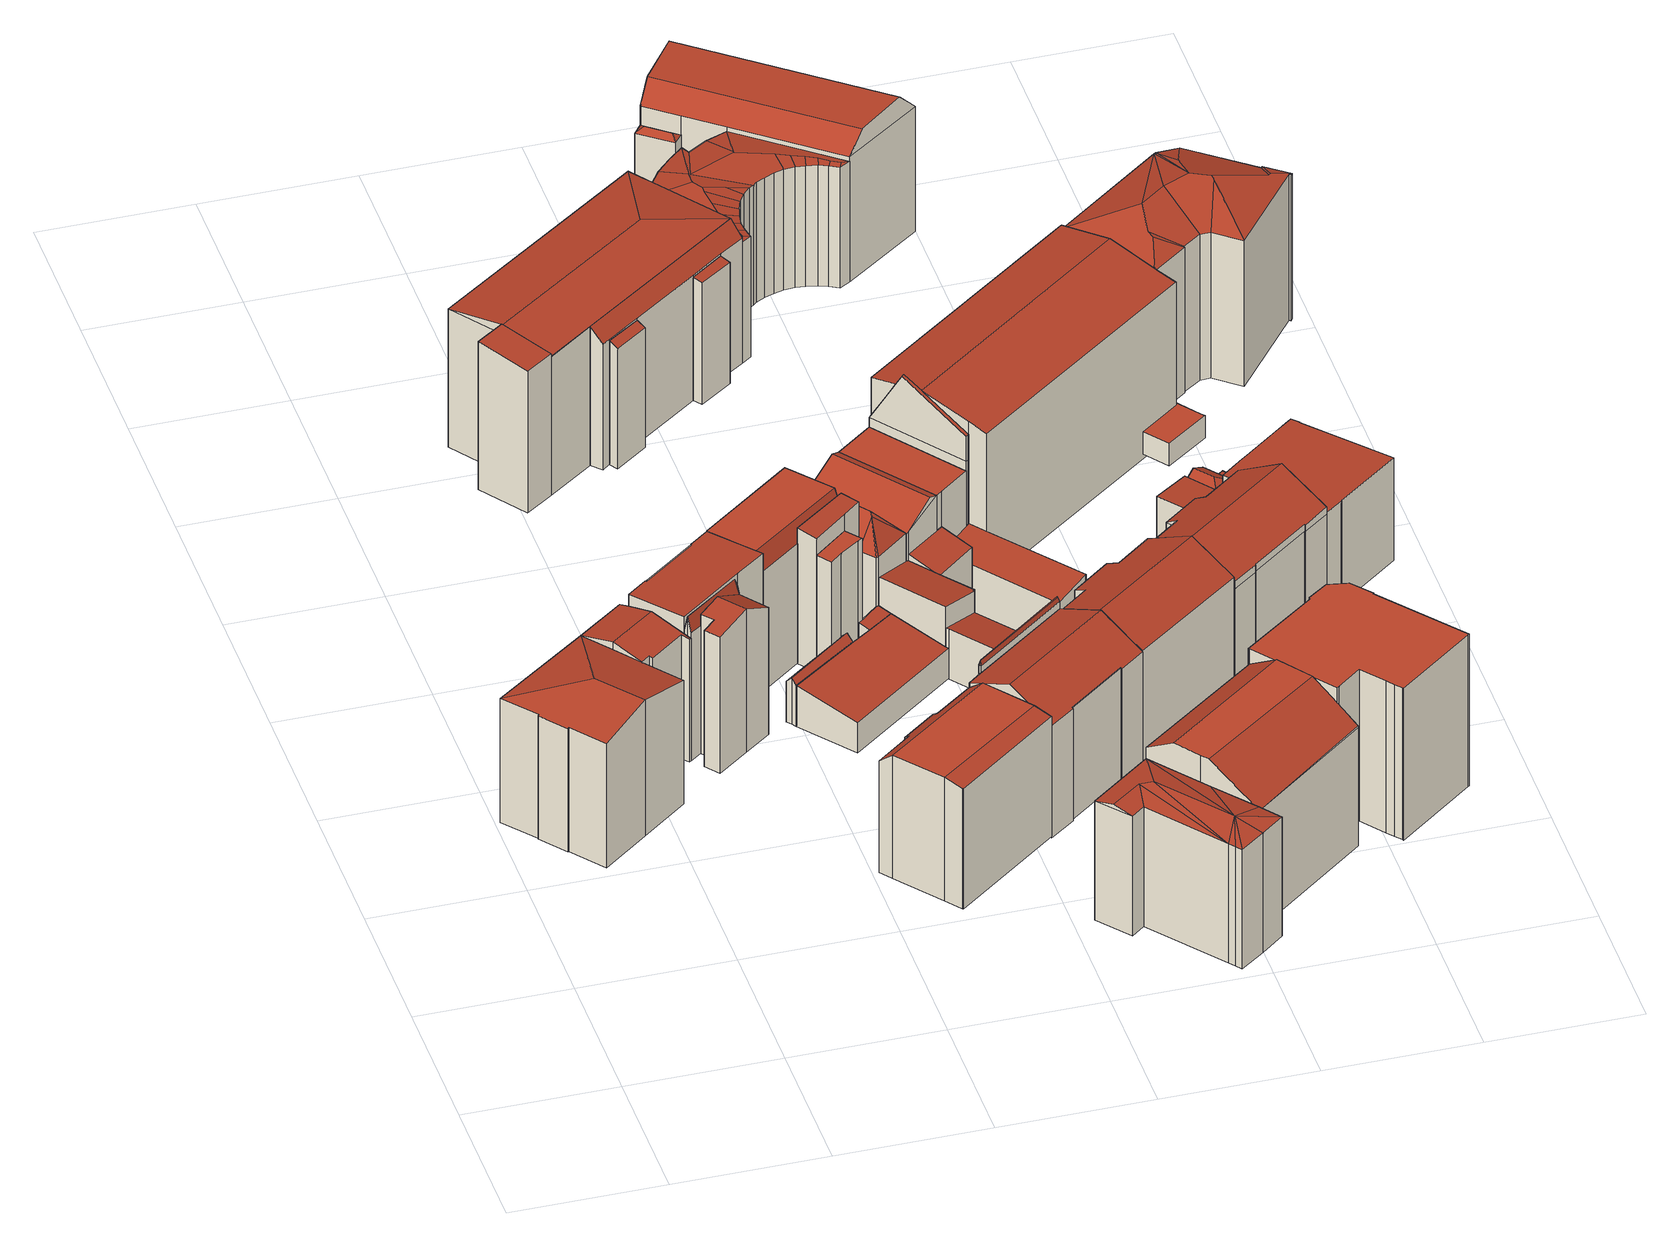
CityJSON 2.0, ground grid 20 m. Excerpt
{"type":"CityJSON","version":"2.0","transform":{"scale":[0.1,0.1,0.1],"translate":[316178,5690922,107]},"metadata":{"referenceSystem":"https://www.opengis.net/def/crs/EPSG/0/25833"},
"CityObjects":{
"building1":{"type":"Building","attributes":{"Gemeindeschluessel":14713000,"Geometrietyp2DReferenz":"3000","function":"31001_9998","roofType":"9999"},"children":["building1-1","building1-2"]},
"building1-1":{"type":"BuildingPart","attributes":{"Dachtyp_tdc":"tdcGableRoof","Dachneigung":13.35,"QualitaetDacherkennung":64,"Geometrietyp2DReferenz":"3000","roofType":"3100","measuredHeight":19.45},"parents":["building1"],"geometry":[{"type":"MultiSurface","lod":"2","boundaries":[[[0,1,2,3]],[[1,4,5,2]],[[4,6,7,8,5]],[[9,10,11,12]],[[9,13,14,10]],[[13,15,16,14]],[[15,17,18,16]],[[17,19,20,18]],[[19,0,3,20]],[[15,13,9,12,21]],[[21,6,4,1,0,19,17,15]],[[3,2,5,8,22,11,10,14,16,18,20]],[[23,7,6,21]],[[22,8,7,23]],[[12,23,21]],[[22,23,12,11]]],"semantics":{"surfaces":[{"type":"WallSurface"},{"type":"RoofSurface"},{"type":"GroundSurface"},{"type":"ClosureSurface"}],"values":[0,0,0,0,0,0,0,0,0,1,1,2,0,3,0,3]}}]},
"building1-2":{"type":"BuildingPart","attributes":{"Dachtyp_tdc":"tdcHipAndGableRoof","Dachneigung":13.53,"QualitaetDacherkennung":68,"Geometrietyp2DReferenz":"3000","roofType":"5000","measuredHeight":20.13},"parents":["building1"],"geometry":[{"type":"MultiSurface","lod":"2","boundaries":[[[24,25,26,27]],[[25,28,29,26]],[[28,30,31,29]],[[30,32,33,31]],[[32,34,35,33]],[[34,36,37,35]],[[36,12,11,37]],[[7,38,39,8]],[[38,24,27,39]],[[12,36,40]],[[36,34,32,30,28,25,24,40]],[[24,38,7,23,12,40]],[[27,26,29,31,33,35,37,11,22,8,39]],[[8,22,23,7]],[[22,11,12,23]]],"semantics":{"surfaces":[{"type":"WallSurface"},{"type":"RoofSurface"},{"type":"GroundSurface"},{"type":"ClosureSurface"}],"values":[0,0,0,0,0,0,0,0,0,1,1,1,2,3,3]}}]},
"building2":{"type":"Building","attributes":{"Gemeindeschluessel":14713000,"Geometrietyp2DReferenz":"3000","function":"31001_9998","roofType":"9999"},"children":["building2-1","building2-2","building2-3"]},
"building2-1":{"type":"BuildingPart","attributes":{"Dachtyp_tdc":"tdcFreeFormRoof","Dachneigung":77.02,"QualitaetDacherkennung":29,"Geometrietyp2DReferenz":"3000","roofType":"5000","measuredHeight":20.83},"parents":["building2"],"geometry":[{"type":"MultiSurface","lod":"2","boundaries":[[[41,42,43]],[[42,44,18,43]],[[44,45,46,18]],[[45,47,48,46]],[[49,50,51,52,53]],[[45,44,42,41,54,55,50,56]],[[50,49,56]],[[49,47,45,56]],[[52,57,43,18,46,48,53]],[[55,51,50]],[[57,52,51,55,54]],[[43,57,54,41]],[[53,48,47,49]]],"semantics":{"surfaces":[{"type":"WallSurface"},{"type":"RoofSurface"},{"type":"GroundSurface"},{"type":"ClosureSurface"}],"values":[0,0,0,0,0,1,1,1,2,0,3,3,3]}}]},
"building2-2":{"type":"BuildingPart","attributes":{"Dachtyp_tdc":"tdcGableRoof","Dachneigung":28.15,"QualitaetDacherkennung":58,"Geometrietyp2DReferenz":"3000","roofType":"3100","measuredHeight":21.04},"parents":["building2"],"geometry":[{"type":"MultiSurface","lod":"2","boundaries":[[[51,58,59,52]],[[58,60,61,59]],[[60,62,63,61]],[[62,64,65,63]],[[64,66,67,65]],[[60,58,51,55,68]],[[68,69,66,64,62,60]],[[67,43,57,52,59,61,63,65]],[[66,69,43,67]],[[69,41,43]],[[55,54,68]],[[51,52,57,54,55]],[[54,41,69,68]],[[43,41,54,57]]],"semantics":{"surfaces":[{"type":"WallSurface"},{"type":"RoofSurface"},{"type":"GroundSurface"},{"type":"ClosureSurface"}],"values":[0,0,0,0,0,1,1,2,0,0,0,3,0,3]}}]},
"building2-3":{"type":"BuildingPart","attributes":{"Dachtyp_tdc":"tdcPolyFlatRoof","Dachneigung":2.99,"QualitaetDacherkennung":47,"Geometrietyp2DReferenz":"3000","roofType":"2100","measuredHeight":20.75},"parents":["building2"],"geometry":[{"type":"MultiSurface","lod":"2","boundaries":[[[70,71,72,14]],[[71,73,74,72]],[[73,75,76,74]],[[75,77,78,76]],[[77,79,80,78]],[[79,81,82,80]],[[81,83,49,53,82]],[[84,70,14,48,47]],[[84,83,81,79,77,75,73,71,70]],[[14,72,74,76,78,80,82,53,48]],[[47,49,83,84]],[[47,48,53,49]]],"semantics":{"surfaces":[{"type":"WallSurface"},{"type":"RoofSurface"},{"type":"GroundSurface"},{"type":"ClosureSurface"}],"values":[0,0,0,0,0,0,0,0,1,2,0,3]}}]},
"building3":{"type":"Building","attributes":{"Dachtyp_tdc":"tdcCutGableRoof","Gemeindeschluessel":14713000,"Dachneigung":0.395,"QualitaetDacherkennung":67,"Geometrietyp2DReferenz":"3000","function":"31001_9998","roofType":"9999","measuredHeight":18.26},"geometry":[{"type":"MultiSurface","lod":"2","boundaries":[[[85,86,87,88]],[[86,89,90,87]],[[89,91,92,90]],[[91,93,94,92]],[[93,95,96,94]],[[95,97,98,96]],[[97,99,100,98]],[[99,101,102,100]],[[101,103,104,102]],[[103,105,106,104]],[[105,107,108,106]],[[107,109,110,108]],[[109,111,112,110]],[[111,85,88,112]],[[93,91,89,86,85,111]],[[109,107,105,103,101,99,97,95]],[[111,109,95,93]],[[88,87,90,92,94,96,98,100,102,104,106,108,110,112]]],"semantics":{"surfaces":[{"type":"WallSurface"},{"type":"RoofSurface"},{"type":"GroundSurface"}],"values":[0,0,0,0,0,0,0,0,0,0,0,0,0,0,1,1,1,2]}}]},
"building4":{"type":"Building","attributes":{"Gemeindeschluessel":14713000,"Geometrietyp2DReferenz":"3000","function":"31001_9998","roofType":"9999"},"children":["building4-1","building4-2","building4-3"]},
"building4-1":{"type":"BuildingPart","attributes":{"Dachtyp_tdc":"tdcCutGableRoof","Dachneigung":2.25,"QualitaetDacherkennung":59,"Geometrietyp2DReferenz":"3000","roofType":"9999","measuredHeight":20.29},"parents":["building4"],"geometry":[{"type":"MultiSurface","lod":"2","boundaries":[[[79,113,114,115]],[[113,116,117,114]],[[116,118,119,117]],[[118,120,121,119]],[[120,122,123,121]],[[122,124,125,123]],[[124,126,127,125]],[[126,128,129,127]],[[128,130,131,129]],[[130,132,133,131]],[[134,135,136,137]],[[135,138,139,136]],[[138,140,115,139]],[[140,79,115]],[[126,124,122,120,118,116,113,79,140]],[[138,135,134,132,130,128]],[[140,138,128,126]],[[114,117,119,121,123,125,127,129,131,133,137,136,139,115]],[[134,137,133,132]]],"semantics":{"surfaces":[{"type":"WallSurface"},{"type":"RoofSurface"},{"type":"GroundSurface"},{"type":"ClosureSurface"}],"values":[0,0,0,0,0,0,0,0,0,0,0,0,0,0,1,1,1,2,3]}}]},
"building4-2":{"type":"BuildingPart","attributes":{"Dachtyp_tdc":"tdcPolyFlatRoof","Dachneigung":0,"QualitaetDacherkennung":28,"Geometrietyp2DReferenz":"3000","roofType":"1000","measuredHeight":17.3},"parents":["building4"],"geometry":[{"type":"MultiSurface","lod":"2","boundaries":[[[141,142,143,144]],[[142,145,146,143]],[[145,147,148,146]],[[147,149,150,148]],[[151,141,144,152]],[[151,149,147,145,142,141]],[[144,143,146,148,150,152]],[[152,150,149,151]]],"semantics":{"surfaces":[{"type":"WallSurface"},{"type":"RoofSurface"},{"type":"GroundSurface"},{"type":"ClosureSurface"}],"values":[0,0,0,0,0,1,2,3]}}]},
"building4-3":{"type":"BuildingPart","attributes":{"Dachtyp_tdc":"tdcPolyFlatRoof","Dachneigung":5.79,"QualitaetDacherkennung":57,"Geometrietyp2DReferenz":"3000","roofType":"2100","measuredHeight":20},"parents":["building4"],"geometry":[{"type":"MultiSurface","lod":"2","boundaries":[[[153,154,134,137,150,149]],[[155,156,157,133,132]],[[156,158,151,152,157]],[[156,155,154,153,158]],[[152,150,137,133,157]],[[153,149,151,158]],[[149,150,152,151]],[[132,134,154,155]],[[132,133,137,134]]],"semantics":{"surfaces":[{"type":"WallSurface"},{"type":"RoofSurface"},{"type":"GroundSurface"},{"type":"ClosureSurface"}],"values":[0,0,0,1,2,0,3,0,3]}}]},
"building5":{"type":"Building","attributes":{"Gemeindeschluessel":14713000,"Geometrietyp2DReferenz":"3000","function":"31001_9998","roofType":"9999"},"children":["building5-1","building5-2","building5-3"]},
"building5-1":{"type":"BuildingPart","attributes":{"Dachtyp_tdc":"tdcFreeFormRoof","Dachneigung":45.18,"QualitaetDacherkennung":12,"Geometrietyp2DReferenz":"3000","roofType":"5000","measuredHeight":6.92},"parents":["building5"],"geometry":[{"type":"MultiSurface","lod":"2","boundaries":[[[159,160,161,162]],[[160,163,164,161]],[[163,165,166,164]],[[165,167,168,166]],[[167,169,170,168]],[[169,171,172,173,170]],[[159,162,174,175]],[[169,167,165,163,160,159]],[[159,175,171,169]],[[162,161,164,166,168,170,173,174]],[[172,171,175]],[[175,174,173,172]]],"semantics":{"surfaces":[{"type":"WallSurface"},{"type":"RoofSurface"},{"type":"GroundSurface"},{"type":"ClosureSurface"}],"values":[0,0,0,0,0,0,0,1,1,2,0,3]}}]},
"building5-2":{"type":"BuildingPart","attributes":{"Dachtyp_tdc":"tdcPolyFlatRoof","Dachneigung":11.01,"QualitaetDacherkennung":32,"Geometrietyp2DReferenz":"3000","roofType":"2100","measuredHeight":6.26},"parents":["building5"],"geometry":[{"type":"MultiSurface","lod":"2","boundaries":[[[176,177,178,179]],[[177,180,181,178]],[[180,182,183,181]],[[182,184,185,183]],[[186,176,179,187]],[[186,184,182,180,177,176]],[[179,178,181,183,185,187]],[[187,185,184,186]]],"semantics":{"surfaces":[{"type":"WallSurface"},{"type":"RoofSurface"},{"type":"GroundSurface"},{"type":"ClosureSurface"}],"values":[0,0,0,0,0,1,2,3]}}]},
"building5-3":{"type":"BuildingPart","attributes":{"Dachtyp_tdc":"tdcPolyFlatRoof","Dachneigung":10.01,"QualitaetDacherkennung":72,"Geometrietyp2DReferenz":"3000","roofType":"2100","measuredHeight":6.01},"parents":["building5"],"geometry":[{"type":"MultiSurface","lod":"2","boundaries":[[[172,186,187,173]],[[188,189,185,184]],[[188,190,191,189]],[[190,192,193,191]],[[192,175,174,193]],[[192,190,188,184,186,172,175]],[[174,173,187,185,189,191,193]],[[172,173,174,175]],[[184,185,187,186]]],"semantics":{"surfaces":[{"type":"WallSurface"},{"type":"RoofSurface"},{"type":"GroundSurface"},{"type":"ClosureSurface"}],"values":[0,0,0,0,0,1,2,3,3]}}]},
"building6":{"type":"Building","attributes":{"Dachtyp_tdc":"tdcFreeFormRoof","Gemeindeschluessel":14713000,"Dachneigung":51.36,"QualitaetDacherkennung":7,"Geometrietyp2DReferenz":"3000","function":"31001_9998","roofType":"5000","measuredHeight":16.77},"geometry":[{"type":"MultiSurface","lod":"2","boundaries":[[[194,195,196,197]],[[195,198,199,196]],[[198,200,201,199]],[[200,202,203,201]],[[202,204,205,203]],[[204,206,207,205]],[[206,194,197,207]],[[208,209,210,204,202]],[[209,208,200,198]],[[211,210,209,198,195]],[[211,195,194]],[[211,204,210]],[[211,206,204]],[[206,211,194]],[[200,208,202]],[[197,196,199,201,203,205,207]]],"semantics":{"surfaces":[{"type":"WallSurface"},{"type":"RoofSurface"},{"type":"GroundSurface"}],"values":[0,0,0,0,0,0,0,1,1,1,1,1,1,1,0,2]}}]},
"building7":{"type":"Building","attributes":{"Dachtyp_tdc":"tdcFreeFormRoof","Gemeindeschluessel":14713000,"Dachneigung":11.21,"QualitaetDacherkennung":34,"Geometrietyp2DReferenz":"3000","function":"31001_9998","roofType":"5000","measuredHeight":18.47},"geometry":[{"type":"MultiSurface","lod":"2","boundaries":[[[212,213,214,215]],[[213,216,217,214]],[[216,218,219,217]],[[218,220,221,219]],[[220,222,223,221]],[[222,224,225,223]],[[224,226,227,225]],[[226,228,229,227]],[[228,230,231,229]],[[230,232,233,231]],[[232,212,215,233]],[[230,228,234,235,236]],[[234,226,224,235]],[[237,220,218]],[[237,222,220]],[[236,222,237]],[[235,222,236]],[[222,235,224]],[[237,216,213]],[[216,237,218]],[[212,237,213]],[[232,237,212]],[[230,237,232]],[[237,230,236]],[[226,234,228]],[[215,214,217,219,221,223,225,227,229,231,233]]],"semantics":{"surfaces":[{"type":"WallSurface"},{"type":"RoofSurface"},{"type":"GroundSurface"}],"values":[0,0,0,0,0,0,0,0,0,0,0,1,1,1,1,1,1,1,1,1,1,1,1,1,0,2]}}]},
"building8":{"type":"Building","attributes":{"Gemeindeschluessel":14713000,"Geometrietyp2DReferenz":"3000","function":"31001_9998","roofType":"9999"},"children":["building8-1","building8-2"]},
"building8-1":{"type":"BuildingPart","attributes":{"Dachtyp_tdc":"tdcFreeFormRoof","Dachneigung":75.81,"QualitaetDacherkennung":6,"Geometrietyp2DReferenz":"3000","roofType":"5000","measuredHeight":19.27},"parents":["building8"],"geometry":[{"type":"MultiSurface","lod":"2","boundaries":[[[238,239,240,241]],[[239,242,243,240]],[[242,244,245,243]],[[244,246,247,245]],[[246,248,249,250,251,247]],[[252,253,254,255,256,257]],[[253,238,241,254]],[[248,246,258]],[[246,244,242,239,238,253,259,258]],[[253,252,259]],[[252,248,258,259]],[[241,240,243,245,247,251,255,254]],[[257,249,248,252]],[[256,250,249,257]],[[255,251,250,256]]],"semantics":{"surfaces":[{"type":"WallSurface"},{"type":"RoofSurface"},{"type":"GroundSurface"},{"type":"ClosureSurface"}],"values":[0,0,0,0,0,0,0,1,1,1,1,2,0,3,3]}}]},
"building8-2":{"type":"BuildingPart","attributes":{"Dachtyp_tdc":"tdcGableRoof","Dachneigung":28.84,"QualitaetDacherkennung":54,"Geometrietyp2DReferenz":"3000","roofType":"3100","measuredHeight":19.89},"parents":["building8"],"geometry":[{"type":"MultiSurface","lod":"2","boundaries":[[[250,249,260,261]],[[262,263,257,256]],[[264,265,263,262]],[[255,251,266,267,268,269,270,271,272]],[[250,261,266,251]],[[261,273,267,266]],[[273,274,268,267]],[[274,275,269,268]],[[275,276,270,269]],[[276,264,271,270]],[[264,262,272,271]],[[262,256,255,272]],[[257,263,265,260,249]],[[265,264,276,277,278,273,261,260]],[[273,278,274]],[[274,278,277,275]],[[275,277,276]],[[256,257,249,250]],[[256,250,251,255]]],"semantics":{"surfaces":[{"type":"WallSurface"},{"type":"GroundSurface"},{"type":"RoofSurface"},{"type":"ClosureSurface"}],"values":[0,0,0,1,0,0,0,0,0,0,0,0,2,2,0,0,0,3,3]}}]},
"building9":{"type":"Building","attributes":{"Dachtyp_tdc":"tdcPolyFlatRoof","Gemeindeschluessel":14713000,"Dachneigung":10.3,"QualitaetDacherkennung":60,"Geometrietyp2DReferenz":"3000","function":"31001_9998","roofType":"2100","measuredHeight":10.43},"geometry":[{"type":"MultiSurface","lod":"2","boundaries":[[[279,280,281,282]],[[280,283,284,281]],[[283,285,286,284]],[[285,287,288,286]],[[287,289,290,288]],[[289,291,292,290]],[[291,293,294,292]],[[293,279,282,294]],[[293,291,289,287,285,283,280,279]],[[282,281,284,286,288,290,292,294]]],"semantics":{"surfaces":[{"type":"WallSurface"},{"type":"RoofSurface"},{"type":"GroundSurface"}],"values":[0,0,0,0,0,0,0,0,1,2]}}]},
"building10":{"type":"Building","attributes":{"Dachtyp_tdc":"tdcFreeFormRoof","Gemeindeschluessel":14713000,"Dachneigung":28.52,"QualitaetDacherkennung":6,"Geometrietyp2DReferenz":"3000","function":"31001_9998","roofType":"5000","measuredHeight":15.59},"geometry":[{"type":"MultiSurface","lod":"2","boundaries":[[[295,296,297,298]],[[296,299,300,297]],[[299,301,302,300]],[[301,303,304,302]],[[303,295,298,304]],[[295,305,306,299,296]],[[305,303,301,306]],[[295,303,305]],[[301,299,306]],[[298,297,300,302,304]]],"semantics":{"surfaces":[{"type":"WallSurface"},{"type":"RoofSurface"},{"type":"GroundSurface"}],"values":[0,0,0,0,0,1,1,0,0,2]}}]},
"building11":{"type":"Building","attributes":{"Dachtyp_tdc":"tdcPolyFlatRoof","Gemeindeschluessel":14713000,"Dachneigung":11.17,"QualitaetDacherkennung":58,"Geometrietyp2DReferenz":"3000","function":"31001_9998","roofType":"2100","measuredHeight":7.37},"geometry":[{"type":"MultiSurface","lod":"2","boundaries":[[[307,308,294,309]],[[308,310,292,294]],[[310,311,312,292]],[[311,313,314,312]],[[313,307,309,314]],[[313,311,310,308,307]],[[309,294,292,312,314]]],"semantics":{"surfaces":[{"type":"WallSurface"},{"type":"RoofSurface"},{"type":"GroundSurface"}],"values":[0,0,0,0,0,1,2]}}]},
"building12":{"type":"Building","attributes":{"Dachtyp_tdc":"tdcPolyFlatRoof","Gemeindeschluessel":14713000,"Dachneigung":14.2,"QualitaetDacherkennung":61,"Geometrietyp2DReferenz":"3000","function":"31001_9998","roofType":"2100","measuredHeight":10.29},"geometry":[{"type":"MultiSurface","lod":"2","boundaries":[[[315,316,317,318]],[[316,319,320,317]],[[319,321,322,320]],[[321,323,324,322]],[[323,315,318,324]],[[323,321,319,316,315]],[[318,317,320,322,324]]],"semantics":{"surfaces":[{"type":"WallSurface"},{"type":"RoofSurface"},{"type":"GroundSurface"}],"values":[0,0,0,0,0,1,2]}}]},
"building13":{"type":"Building","attributes":{"Dachtyp_tdc":"tdcPolyFlatRoof","Gemeindeschluessel":14713000,"Dachneigung":0,"QualitaetDacherkennung":17,"Geometrietyp2DReferenz":"3000","function":"31001_9998","roofType":"1000","measuredHeight":15.6},"geometry":[{"type":"MultiSurface","lod":"2","boundaries":[[[303,301,325,326]],[[301,327,328,325]],[[327,329,330,328]],[[329,331,332,330]],[[331,303,326,332]],[[331,329,327,301,303]],[[326,325,328,330,332]]],"semantics":{"surfaces":[{"type":"WallSurface"},{"type":"RoofSurface"},{"type":"GroundSurface"}],"values":[0,0,0,0,0,1,2]}}]},
"building14":{"type":"Building","attributes":{"Gemeindeschluessel":14713000,"Geometrietyp2DReferenz":"3000","function":"31001_9998","roofType":"9999"},"children":["building14-1","building14-2","building14-3","building14-4","building14-5","building14-6","building14-7","building14-8"]},
"building14-1":{"type":"BuildingPart","attributes":{"Dachtyp_tdc":"tdcPolyFlatRoof","Dachneigung":7.59,"QualitaetDacherkennung":42,"Geometrietyp2DReferenz":"3000","roofType":"2100","measuredHeight":21.86},"parents":["building14"],"geometry":[{"type":"MultiSurface","lod":"2","boundaries":[[[333,334,335,336]],[[334,337,338,339,340,335]],[[341,333,336,342,343,344]],[[341,337,334,333]],[[336,335,340,342]],[[341,344,345,338,337]],[[343,342,340,339]],[[343,339,338,345,344]]],"semantics":{"surfaces":[{"type":"WallSurface"},{"type":"RoofSurface"},{"type":"GroundSurface"},{"type":"ClosureSurface"}],"values":[0,0,0,1,2,0,3,3]}}]},
"building14-2":{"type":"BuildingPart","attributes":{"Dachtyp_tdc":"tdcPolyFlatRoof","Dachneigung":12.1,"QualitaetDacherkennung":35,"Geometrietyp2DReferenz":"3000","roofType":"2100","measuredHeight":18.12},"parents":["building14"],"geometry":[{"type":"MultiSurface","lod":"2","boundaries":[[[346,347,348,349]],[[347,350,351,348]],[[350,352,353,351]],[[352,350,347,346]],[[349,348,351,353]],[[349,353,352,346]]],"semantics":{"surfaces":[{"type":"WallSurface"},{"type":"RoofSurface"},{"type":"GroundSurface"},{"type":"ClosureSurface"}],"values":[0,0,0,1,2,3]}}]},
"building14-3":{"type":"BuildingPart","attributes":{"Dachtyp_tdc":"tdcPolyFlatRoof","Dachneigung":49.03,"QualitaetDacherkennung":36,"Geometrietyp2DReferenz":"3000","roofType":"2100","measuredHeight":20.48},"parents":["building14"],"geometry":[{"type":"MultiSurface","lod":"2","boundaries":[[[354,355,356,357,358,359,360,361]],[[362,363,349,353,364,365,366,367]],[[360,359,346,349,363,368]],[[358,357,369,364,353,352]],[[356,355,366,365,370]],[[355,354,371,367,366]],[[360,368,372,373,361]],[[368,363,362,372]],[[352,346,359,358]],[[352,353,349,346]],[[370,369,357,356]],[[370,365,364,369]],[[373,372,362,367,371]],[[373,371,354,361]]],"semantics":{"surfaces":[{"type":"RoofSurface"},{"type":"GroundSurface"},{"type":"WallSurface"},{"type":"ClosureSurface"}],"values":[0,1,2,2,2,2,2,3,2,3,2,3,3,3]}}]},
"building14-4":{"type":"BuildingPart","attributes":{"Dachtyp_tdc":"tdcPolyFlatRoof","Dachneigung":23.77,"QualitaetDacherkennung":35,"Geometrietyp2DReferenz":"3000","roofType":"2100","measuredHeight":18.25},"parents":["building14"],"geometry":[{"type":"MultiSurface","lod":"2","boundaries":[[[374,370,365,375]],[[369,376,377,364]],[[376,374,375,377]],[[376,369,370,374]],[[375,365,364,377]],[[364,365,370,369]]],"semantics":{"surfaces":[{"type":"WallSurface"},{"type":"RoofSurface"},{"type":"GroundSurface"},{"type":"ClosureSurface"}],"values":[0,0,0,1,2,3]}}]},
"building14-5":{"type":"BuildingPart","attributes":{"Dachtyp_tdc":"tdcFreeFormRoof","Dachneigung":10.94,"QualitaetDacherkennung":29,"Geometrietyp2DReferenz":"3000","roofType":"5000","measuredHeight":18.66},"parents":["building14"],"geometry":[{"type":"MultiSurface","lod":"2","boundaries":[[[378,379,380,381]],[[379,382,383,380]],[[382,384,385,383]],[[384,386,387,385]],[[386,388,389,387]],[[388,390,391,389]],[[390,392,393,391]],[[394,395,396,397]],[[395,398,399,396]],[[398,400,401,399]],[[400,402,403,401]],[[402,404,405,403]],[[404,406,407,405]],[[406,408,409,407]],[[408,410,411,409]],[[410,412,413,411]],[[412,414,415,413]],[[414,416,417,415]],[[416,418,419,417]],[[418,420,421,419]],[[420,422,423,421]],[[422,424,425,423]],[[424,426,427,425]],[[426,428,429,427]],[[428,430,431,429]],[[430,368,363,431]],[[426,424,432,433]],[[424,422,434,432]],[[422,420,435,434]],[[420,418,436,437,435]],[[418,416,436]],[[388,386,438,439,437,436,416,414,440]],[[414,412,410,408,406,441,442,440]],[[406,404,443,441]],[[404,402,444,443]],[[402,400,445,444]],[[400,398,446,445]],[[398,395,447,446]],[[395,394,447]],[[394,392,448,442,441,443,444,445,446,447]],[[392,390,448]],[[390,388,440,442,448]],[[386,384,382,438]],[[382,379,378,439,438]],[[378,372,368,449,450,433,432,434,435,437,439]],[[368,430,449]],[[430,428,450,449]],[[428,426,433,450]],[[363,362,381,380,383,385,387,389,391,393,397,396,399,401,403,405,407,409,411,413,415,417,419,421,423,425,427,429,431]],[[362,363,368,372]],[[381,362,372,378]],[[397,393,392,394]]],"semantics":{"surfaces":[{"type":"WallSurface"},{"type":"RoofSurface"},{"type":"GroundSurface"},{"type":"ClosureSurface"}],"values":[0,0,0,0,0,0,0,0,0,0,0,0,0,0,0,0,0,0,0,0,0,0,0,0,0,0,1,1,1,1,1,1,1,1,1,1,1,1,1,1,1,1,1,1,1,1,1,1,2,3,3,3]}}]},
"building14-6":{"type":"BuildingPart","attributes":{"Dachtyp_tdc":"tdcHipAndGableRoof","Dachneigung":10,"QualitaetDacherkennung":55,"Geometrietyp2DReferenz":"3000","roofType":"5000","measuredHeight":21.77},"parents":["building14"],"geometry":[{"type":"MultiSurface","lod":"2","boundaries":[[[451,452,378,381,453]],[[371,343,342,367]],[[339,454,455,340]],[[454,451,453,455]],[[361,452,451,456]],[[451,454,338,345,456]],[[344,354,361,456,345]],[[371,354,344,343]],[[339,338,454]],[[452,361,373]],[[453,381,362,367,342,340,455]],[[372,378,452,373]],[[381,378,372,362]],[[367,362,372,373,371]],[[340,342,343,339]],[[343,344,345,338,339]],[[373,361,354,371]]],"semantics":{"surfaces":[{"type":"WallSurface"},{"type":"RoofSurface"},{"type":"GroundSurface"},{"type":"ClosureSurface"}],"values":[0,0,0,0,1,1,1,0,0,0,2,0,3,3,3,3,3]}}]},
"building14-7":{"type":"BuildingPart","attributes":{"Dachtyp_tdc":"tdcCutGableRoof","Dachneigung":4.28,"QualitaetDacherkennung":52,"Geometrietyp2DReferenz":"3000","roofType":"9999","measuredHeight":21.57},"parents":["building14"],"geometry":[{"type":"MultiSurface","lod":"2","boundaries":[[[457,458,394,397,459]],[[460,461,462,463,393,392]],[[464,465,466,467,468]],[[465,457,459,466]],[[469,470,471,472]],[[461,460,458,473,474,464]],[[470,474,473,471]],[[464,474,470,469,465]],[[457,472,471,473,458]],[[465,469,472,457]],[[459,397,393,463,467,466]],[[392,394,458,460]],[[392,393,397,394]],[[468,462,461,464]],[[468,467,463,462]]],"semantics":{"surfaces":[{"type":"WallSurface"},{"type":"RoofSurface"},{"type":"GroundSurface"},{"type":"ClosureSurface"}],"values":[0,0,0,0,1,1,1,0,0,0,2,0,3,0,3]}}]},
"building14-8":{"type":"BuildingPart","attributes":{"Dachtyp_tdc":"tdcFreeFormRoof","Dachneigung":37.15,"QualitaetDacherkennung":8,"Geometrietyp2DReferenz":"3000","roofType":"5000","measuredHeight":16.2},"parents":["building14"],"geometry":[{"type":"MultiSurface","lod":"2","boundaries":[[[462,475,476,463]],[[475,477,478,476]],[[477,468,467,478]],[[479,468,477]],[[480,479,477,475]],[[480,475,462]],[[479,480,462,468]],[[463,476,478,467]],[[463,467,468,462]]],"semantics":{"surfaces":[{"type":"WallSurface"},{"type":"RoofSurface"},{"type":"GroundSurface"},{"type":"ClosureSurface"}],"values":[0,0,0,1,1,1,1,2,3]}}]},
"building15":{"type":"Building","attributes":{"Dachtyp_tdc":"tdcFreeFormRoof","Gemeindeschluessel":14713000,"Dachneigung":31.7,"QualitaetDacherkennung":65,"Geometrietyp2DReferenz":"3000","function":"31001_9998","roofType":"5000","measuredHeight":21.99},"geometry":[{"type":"MultiSurface","lod":"2","boundaries":[[[481,482,483,484]],[[482,485,486,483]],[[487,488,489,490]],[[491,492,493,485,494]],[[492,487,490,495,493]],[[485,493,495,496]],[[496,495,490,489,497]],[[481,491,494,482]],[[482,494,485]],[[498,488,487,492,491,481]],[[497,489,488,498]],[[486,499,500,501,484,483]],[[485,496,499,486]],[[496,497,500,499]],[[497,498,501,500]],[[498,481,484,501]]],"semantics":{"surfaces":[{"type":"WallSurface"},{"type":"RoofSurface"},{"type":"GroundSurface"}],"values":[0,0,1,1,1,0,0,0,0,0,0,2,0,0,0,0]}}]},
"building16":{"type":"Building","attributes":{"Dachtyp_tdc":"tdcPolyFlatRoof","Gemeindeschluessel":14713000,"Dachneigung":9.27,"QualitaetDacherkennung":57,"Geometrietyp2DReferenz":"3000","function":"31001_9998","roofType":"2100","measuredHeight":7.83},"geometry":[{"type":"MultiSurface","lod":"2","boundaries":[[[502,503,504,505]],[[503,506,507,504]],[[506,508,509,507]],[[508,510,511,509]],[[510,512,513,511]],[[512,514,515,513]],[[514,516,517,515]],[[516,518,519,517]],[[518,502,505,519]],[[518,516,514,512,510,508,506,503,502]],[[505,504,507,509,511,513,515,517,519]]],"semantics":{"surfaces":[{"type":"WallSurface"},{"type":"RoofSurface"},{"type":"GroundSurface"}],"values":[0,0,0,0,0,0,0,0,0,1,2]}}]},
"building17":{"type":"Building","attributes":{"Dachtyp_tdc":"tdcFreeFormRoof","Gemeindeschluessel":14713000,"Dachneigung":27.25,"QualitaetDacherkennung":53,"Geometrietyp2DReferenz":"3000","function":"31001_9998","roofType":"5000","measuredHeight":20.07},"geometry":[{"type":"MultiSurface","lod":"2","boundaries":[[[520,521,522,523]],[[521,524,525,522]],[[524,526,527,525]],[[526,528,529,527]],[[528,530,531,529]],[[530,532,533,531]],[[532,534,535,533]],[[534,520,523,535]],[[536,530,528,526,524,521,520,537]],[[534,532,536,537]],[[532,530,536]],[[520,534,537]],[[523,522,525,527,529,531,533,535]]],"semantics":{"surfaces":[{"type":"WallSurface"},{"type":"RoofSurface"},{"type":"GroundSurface"}],"values":[0,0,0,0,0,0,0,0,1,1,0,0,2]}}]},
"building18":{"type":"Building","attributes":{"Gemeindeschluessel":14713000,"Geometrietyp2DReferenz":"3000","function":"31001_9998","roofType":"9999"},"children":["building18-1","building18-2"]},
"building18-1":{"type":"BuildingPart","attributes":{"Dachtyp_tdc":"tdcGableRoof","Dachneigung":11.88,"QualitaetDacherkennung":27,"Geometrietyp2DReferenz":"3000","roofType":"3100","measuredHeight":24.22},"parents":["building18"],"geometry":[{"type":"MultiSurface","lod":"2","boundaries":[[[538,539,540,541]],[[539,542,511,540]],[[542,543,544,545,509,511]],[[546,547,548,549,550]],[[547,551,552,548]],[[551,553,554,552]],[[553,555,556,554]],[[555,557,558,556]],[[557,538,541,558]],[[553,551,547,546,559,560]],[[560,561,543,542,539,538,557,555,553]],[[541,540,511,509,562,549,548,552,554,556,558]],[[561,544,543]],[[562,509,545,563]],[[563,545,544,561,560]],[[546,550,559]],[[550,549,562,563]],[[550,563,560,559]]],"semantics":{"surfaces":[{"type":"WallSurface"},{"type":"RoofSurface"},{"type":"GroundSurface"},{"type":"ClosureSurface"}],"values":[0,0,0,0,0,0,0,0,0,1,1,2,0,3,3,0,3,3]}}]},
"building18-2":{"type":"BuildingPart","attributes":{"Dachtyp_tdc":"tdcGableRoof","Dachneigung":26,"QualitaetDacherkennung":6,"Geometrietyp2DReferenz":"3000","roofType":"3100","measuredHeight":25.52},"parents":["building18"],"geometry":[{"type":"MultiSurface","lod":"2","boundaries":[[[564,550,549,565]],[[545,566,507,509]],[[566,567,504,507]],[[567,564,565,504]],[[568,569,570,571,544,561]],[[564,569,568,559,550]],[[545,544,571,566]],[[566,571,570,567]],[[567,570,569,564]],[[565,549,562,509,507,504]],[[545,509,562,563]],[[563,562,549,550]],[[568,561,560,559]],[[560,561,544,545,563]],[[559,560,563,550]]],"semantics":{"surfaces":[{"type":"WallSurface"},{"type":"RoofSurface"},{"type":"GroundSurface"},{"type":"ClosureSurface"}],"values":[0,0,0,0,1,1,0,0,0,2,3,3,0,3,3]}}]},
"building19":{"type":"Building","attributes":{"Dachtyp_tdc":"tdcPolyFlatRoof","Gemeindeschluessel":14713000,"Dachneigung":0,"QualitaetDacherkennung":33,"Geometrietyp2DReferenz":"3000","function":"31001_9998","roofType":"1000","measuredHeight":22.4},"geometry":[{"type":"MultiSurface","lod":"2","boundaries":[[[572,573,574,575]],[[573,576,577,574]],[[576,578,579,577]],[[578,580,581,579]],[[580,582,583,581]],[[582,584,585,583]],[[584,586,587,585]],[[586,588,589,587]],[[588,590,591,589]],[[590,592,593,591]],[[592,594,595,593]],[[594,596,597,595]],[[596,598,599,597]],[[598,600,601,599]],[[600,602,603,601]],[[602,604,605,603]],[[604,572,575,605]],[[604,602,600,598,596,594,592,590,588,586,584,582,580,578,576,573,572]],[[575,574,577,579,581,583,585,587,589,591,593,595,597,599,601,603,605]]],"semantics":{"surfaces":[{"type":"WallSurface"},{"type":"RoofSurface"},{"type":"GroundSurface"}],"values":[0,0,0,0,0,0,0,0,0,0,0,0,0,0,0,0,0,1,2]}}]},
"building20":{"type":"Building","attributes":{"Dachtyp_tdc":"tdcFreeFormRoof","Gemeindeschluessel":14713000,"Dachneigung":29.87,"QualitaetDacherkennung":53,"Geometrietyp2DReferenz":"3000","function":"31001_9998","roofType":"5000","measuredHeight":19.62},"geometry":[{"type":"MultiSurface","lod":"2","boundaries":[[[606,607,608]],[[609,610,611,612]],[[612,611,613]],[[614,615,616,617,618,619,620,533,621,622,623,624,625,626]],[[627,628,615,614]],[[628,629,616,615]],[[629,630,617,616]],[[630,631,618,617]],[[631,632,619,618]],[[632,633,620,619]],[[633,634,533,620]],[[634,609,621,533]],[[609,612,622,621]],[[612,613,623,622]],[[613,606,624,623]],[[606,608,625,624]],[[608,635,626,625]],[[635,627,614,626]],[[613,611,610,636,637,638,607,606]],[[639,640,641,642,637,636,643,644,645,646]],[[630,639,646,631]],[[631,646,645,632]],[[632,645,644,633]],[[633,644,643,634]],[[634,643,636,610,609]],[[635,638,637,642,627]],[[627,642,641,628]],[[628,641,640,629]],[[629,640,639,630]],[[608,607,638,635]]],"semantics":{"surfaces":[{"type":"WallSurface"},{"type":"GroundSurface"},{"type":"RoofSurface"}],"values":[0,0,0,1,0,0,0,0,0,0,0,0,0,0,0,0,0,0,2,2,0,0,0,0,0,0,0,0,0,0]}}]},
"building21":{"type":"Building","attributes":{"Dachtyp_tdc":"tdcPolyFlatRoof","Gemeindeschluessel":14713000,"Dachneigung":3.56,"QualitaetDacherkennung":71,"Geometrietyp2DReferenz":"3000","function":"31001_9998","roofType":"2100","measuredHeight":7.05},"geometry":[{"type":"MultiSurface","lod":"2","boundaries":[[[647,648,649,650]],[[648,651,652,649]],[[651,653,654,652]],[[653,655,656,654]],[[655,657,658,656]],[[657,647,650,658]],[[657,655,653,651,648,647]],[[650,649,652,654,656,658]]],"semantics":{"surfaces":[{"type":"WallSurface"},{"type":"RoofSurface"},{"type":"GroundSurface"}],"values":[0,0,0,0,0,0,1,2]}}]},
"building22":{"type":"Building","attributes":{"Dachtyp_tdc":"tdcGableRoof","Gemeindeschluessel":14713000,"Dachneigung":31.91,"QualitaetDacherkennung":13,"Geometrietyp2DReferenz":"3000","function":"31001_9998","roofType":"3100","measuredHeight":4.95},"geometry":[{"type":"MultiSurface","lod":"2","boundaries":[[[659,660,661,662]],[[660,663,664,661]],[[663,665,666,664]],[[665,659,662,666]],[[663,660,667]],[[659,665,668]],[[660,659,668,667]],[[665,663,667,668]],[[662,661,664,666]]],"semantics":{"surfaces":[{"type":"WallSurface"},{"type":"RoofSurface"},{"type":"GroundSurface"}],"values":[0,0,0,0,0,0,1,1,2]}}]},
"building23":{"type":"Building","attributes":{"Dachtyp_tdc":"tdcFreeFormRoof","Gemeindeschluessel":14713000,"Dachneigung":29.36,"QualitaetDacherkennung":8,"Geometrietyp2DReferenz":"3000","function":"31001_9998","roofType":"5000","measuredHeight":6.81},"geometry":[{"type":"MultiSurface","lod":"2","boundaries":[[[669,670,671,672]],[[670,673,674,671]],[[673,675,676,674]],[[675,677,678,676]],[[677,669,672,678]],[[679,680,677,675]],[[679,675,673]],[[681,680,679,673,670]],[[681,670,669]],[[680,681,669,677]],[[672,671,674,676,678]]],"semantics":{"surfaces":[{"type":"WallSurface"},{"type":"RoofSurface"},{"type":"GroundSurface"}],"values":[0,0,0,0,0,1,1,1,0,1,2]}}]},
"building24":{"type":"Building","attributes":{"Dachtyp_tdc":"tdcGableRoof","Gemeindeschluessel":14713000,"Dachneigung":11.37,"QualitaetDacherkennung":40,"Geometrietyp2DReferenz":"3000","function":"31001_9998","roofType":"3100","measuredHeight":3.09},"geometry":[{"type":"MultiSurface","lod":"2","boundaries":[[[682,683,674,684]],[[683,685,671,674]],[[685,686,687,671]],[[686,682,684,687]],[[685,683,688]],[[682,686,689]],[[683,682,689,688]],[[686,685,688,689]],[[684,674,671,687]]],"semantics":{"surfaces":[{"type":"WallSurface"},{"type":"RoofSurface"},{"type":"GroundSurface"}],"values":[0,0,0,0,0,0,1,1,2]}}]},
"building25":{"type":"Building","attributes":{"Gemeindeschluessel":14713000,"Dachneigung":90,"Dachorientierung":0,"MittlereTraufHoehe":111.92,"QualitaetDacherkennung":53,"ObjektHoehe":3.3,"BodenHoehe":108.62,"Geometrietyp2DReferenz":"3000","AbsoluteHoehe":111.92,"Dachflaeche":49.43,"function":"31001_9998","roofType":"1000","measuredHeight":3.3,"storeysAboveGround":1},"geometry":[{"type":"MultiSurface","lod":"2","boundaries":[[[690,691,692,693]],[[691,694,695,692]],[[694,696,697,695]],[[696,698,699,697]],[[698,700,701,699]],[[700,690,693,701]],[[700,698,696,694,691,690]],[[693,692,695,697,699,701]]],"semantics":{"surfaces":[{"type":"WallSurface"},{"type":"RoofSurface"},{"type":"GroundSurface"}],"values":[0,0,0,0,0,0,1,2]}}]},
"building26":{"type":"Building","attributes":{"Dachtyp_tdc":"tdcPolyFlatRoof","Gemeindeschluessel":14713000,"Dachneigung":6.81,"QualitaetDacherkennung":61,"Geometrietyp2DReferenz":"3000","function":"31001_9998","roofType":"2100","measuredHeight":2.96},"geometry":[{"type":"MultiSurface","lod":"2","boundaries":[[[702,703,704,687]],[[703,705,706,704]],[[705,707,708,706]],[[707,682,684,708]],[[682,702,687,684]],[[682,707,705,703,702]],[[687,704,706,708,684]]],"semantics":{"surfaces":[{"type":"WallSurface"},{"type":"RoofSurface"},{"type":"GroundSurface"}],"values":[0,0,0,0,0,1,2]}}]},
"building27":{"type":"Building","attributes":{"Dachtyp_tdc":"tdcPolyFlatRoof","Gemeindeschluessel":14713000,"Dachneigung":3.38,"QualitaetDacherkennung":72,"Geometrietyp2DReferenz":"3000","function":"31001_9998","roofType":"2100","measuredHeight":15.17},"geometry":[{"type":"MultiSurface","lod":"2","boundaries":[[[709,710,711,712,713,714,715,716,717,718,719,720,627,721]],[[722,723,724,725,726,727,728,729,730,731,732,733,734,735]],[[721,627,723,722]],[[627,720,724,723]],[[720,719,725,724]],[[719,718,726,725]],[[718,717,727,726]],[[717,716,728,727]],[[716,715,729,728]],[[715,714,730,729]],[[714,713,731,730]],[[713,712,732,731]],[[712,711,733,732]],[[711,710,734,733]],[[710,709,735,734]],[[709,721,722,735]]],"semantics":{"surfaces":[{"type":"RoofSurface"},{"type":"GroundSurface"},{"type":"WallSurface"}],"values":[0,1,2,2,2,2,2,2,2,2,2,2,2,2,2,2]}}]},
"building28":{"type":"Building","attributes":{"Dachtyp_tdc":"tdcFreeFormRoof","Gemeindeschluessel":14713000,"Dachneigung":21.33,"QualitaetDacherkennung":10,"Geometrietyp2DReferenz":"3000","function":"31001_9998","roofType":"5000","measuredHeight":24.63},"geometry":[{"type":"MultiSurface","lod":"2","boundaries":[[[736,737,738,739]],[[737,740,741,738]],[[740,742,743,741]],[[742,744,745,743]],[[744,746,747,745]],[[746,748,749,747]],[[748,750,751,749]],[[750,752,753,751]],[[752,754,755,753]],[[754,756,757,755]],[[756,758,759,757]],[[758,760,761,759]],[[760,762,763,761]],[[762,764,765,763]],[[764,766,767,765]],[[766,736,739,767]],[[768,769,770,766,764]],[[771,768,764,762]],[[772,773,774,771,762,760]],[[775,772,760,758]],[[775,758,756]],[[775,773,772]],[[756,773,775]],[[756,776,773]],[[756,777,776]],[[754,777,756]],[[777,754,752]],[[778,779,777,752,750]],[[778,750,748]],[[779,778,748,746]],[[776,777,779,746,744]],[[780,774,773,776,744,742]],[[780,742,740]],[[769,768,771,774,780,740,737]],[[770,769,737,736]],[[770,736,766]],[[739,738,741,743,745,747,749,751,753,755,757,759,761,763,765,767]]],"semantics":{"surfaces":[{"type":"WallSurface"},{"type":"RoofSurface"},{"type":"GroundSurface"}],"values":[0,0,0,0,0,0,0,0,0,0,0,0,0,0,0,0,1,1,1,1,1,1,1,1,1,1,1,1,1,1,1,1,1,1,1,1,2]}}]}
},
"vertices":[
[241,579,200],[196,544,200],[196,544,17],[241,579,17],[193,549,201],[193,549,17],[182,540,201],[182,540,200],[182,540,17],[188,657,200],[188,657,17],[127,611,17],[127,611,200],[196,647,203],[196,647,17],[216,619,211],[216,619,17],[251,572,198],[251,572,17],[249,570,198],[249,570,17],[156,574,211],[156,574,17],[156,574,200],
[158,446,218],[97,398,200],[97,398,17],[158,446,17],[63,442,200],[63,442,17],[62,441,199],[62,441,17],[35,475,199],[35,475,17],[36,476,200],[36,476,17],[1,519,200],[1,519,17],[219,493,200],[219,493,17],[112,503,218],
[266,583,206],[266,583,205],[266,583,17],[251,572,206],[248,576,228],[248,576,17],[245,580,206],[245,580,17],[329,644,206],[327,630,206],[327,630,205],[327,630,17],[329,644,17],[293,604,206],[326,629,206],[322,633,226],[293,604,17],
[353,596,205],[353,596,17],[319,571,228],[319,571,17],[277,539,218],[277,539,17],[263,557,218],[263,557,17],[278,568,222],[278,568,17],[293,604,228],[266,583,222],
[196,647,220],[222,667,220],[222,667,17],[224,666,221],[224,666,17],[294,719,221],[294,719,17],[294,721,220],[294,721,17],[319,740,220],[319,740,17],[369,674,225],[369,674,17],[329,644,225],[245,580,225],
[619,315,191],[480,208,191],[480,208,14],[619,315,14],[480,209,191],[480,209,14],[479,208,191],[479,208,14],[463,229,196],[463,229,14],[416,288,196],[416,288,14],[404,304,179],[404,304,14],[452,341,179],[452,341,14],[448,346,174],[448,346,14],[492,380,174],[492,380,14],[496,373,180],[496,373,14],[546,411,180],[546,411,14],[558,395,196],[558,395,14],[604,335,196],[604,335,14],
[310,752,192],[310,752,21],[319,740,21],[333,769,192],[333,769,21],[335,767,197],[335,767,21],[408,822,198],[408,822,21],[407,822,197],[407,822,21],[435,843,197],[435,843,21],[442,833,221],[442,833,21],[486,775,224],[486,775,21],[490,770,207],[490,770,21],[492,767,198],[492,767,21],[423,715,198],[369,674,198],[369,674,21],[423,715,21],[363,682,224],[363,682,21],[319,740,221],
[501,709,194],[495,705,194],[495,705,21],[501,709,21],[469,687,194],[469,687,21],[453,674,194],[453,674,21],[440,692,194],[440,692,21],[485,729,194],[485,729,21],
[440,692,218],[423,715,221],[492,767,221],[508,748,218],[508,748,21],[485,729,218],
[387,615,79],[382,620,72],[382,620,12],[387,615,12],[400,634,72],[400,634,12],[453,674,72],[453,674,12],[469,687,72],[469,687,12],[474,680,81],[474,680,12],[479,673,72],[479,673,71],[479,673,12],[391,609,12],[391,609,72],
[495,705,74],[501,709,74],[501,709,12],[495,705,12],[524,729,74],[524,729,12],[527,730,74],[527,730,12],[538,715,71],[538,715,12],[505,691,71],[505,691,12],
[587,652,57],[587,652,12],[590,649,56],[590,649,12],[446,539,56],[446,539,12],
[524,729,146],[508,748,146],[508,748,17],[524,729,17],[490,770,146],[490,770,17],[435,843,146],[435,843,17],[483,879,146],[483,879,17],[571,765,146],[571,765,17],[527,730,146],[527,730,17],[459,861,184],[514,789,184],[529,770,184],[529,765,180],
[806,79,189],[826,53,189],[826,53,13],[806,79,13],[796,29,189],[796,29,13],[763,4,189],[763,4,13],[757,12,189],[757,12,13],[751,20,189],[751,20,13],[675,117,189],[675,117,13],[657,103,189],[657,103,13],[623,145,189],[623,145,13],[704,208,189],[704,208,13],[762,134,189],[762,134,13],[640,124,195],[680,154,195],[697,152,197],[770,60,197],
[594,453,197],[592,454,190],[592,454,12],[594,453,12],[636,487,190],[636,487,12],[637,486,198],[637,486,12],[687,524,197],[687,524,12],[689,521,197],[689,521,187],[689,521,177],[689,521,12],[565,426,197],[563,429,197],[563,429,12],[565,426,12],[565,426,177],[565,426,187],[686,521,205],[565,428,204],
[726,474,211],[763,425,177],[546,411,177],[546,411,187],[619,315,177],[582,364,211],[763,425,12],[730,399,12],[729,401,12],[652,342,12],[653,340,12],[619,315,12],[546,411,12],[730,399,177],[729,401,177],[652,342,177],[653,340,177],[652,342,178],[729,401,178],
[527,730,116],[571,765,105],[571,765,11],[527,730,11],[574,766,105],[574,766,11],[602,729,105],[602,729,11],[633,689,105],[633,689,11],[631,688,105],[631,688,11],[632,686,105],[632,686,11],[587,652,116],[587,652,11],
[574,766,146],[571,765,144],[571,765,14],[574,766,14],[483,879,144],[483,879,14],[532,915,166],[532,915,14],[619,801,166],[619,801,14],[609,794,170],[522,908,170],
[590,649,85],[587,652,85],[590,649,11],[632,686,74],[677,628,74],[677,628,11],[632,594,85],[632,594,11],
[602,729,103],[574,766,114],[574,766,12],[602,729,12],[619,801,114],[619,801,12],[627,807,114],[627,807,12],[654,772,103],[654,772,12],
[532,915,10],[619,801,10],[580,952,166],[580,952,10],[666,837,166],[666,837,10],[627,807,166],[627,807,10],
[202,1095,224],[159,1155,234],[159,1155,15],[202,1095,15],[195,1180,234],[195,1180,233],[195,1180,219],[195,1180,15],[238,1120,224],[238,1120,15],[238,1120,219],[238,1120,220],[195,1179,233],
[494,1283,197],[502,1272,194],[502,1272,15],[494,1283,15],[459,1242,194],[459,1242,15],[451,1252,197],[451,1252,15],
[299,1164,220],[311,1151,200],[321,1159,200],[364,1189,200],[451,1252,200],[494,1283,200],[527,1306,199],[517,1321,220],[517,1321,15],[527,1306,15],[364,1189,15],[321,1159,15],[311,1151,15],[299,1164,15],[527,1306,193],[364,1189,198],[321,1159,198],[299,1164,219],[517,1321,193],[517,1321,219],
[328,1148,192],[328,1148,15],[371,1179,192],[371,1179,15],
[443,1423,193],[456,1447,192],[456,1447,15],[443,1423,15],[471,1468,193],[471,1468,15],[490,1488,192],[490,1488,15],[510,1505,193],[510,1505,15],[516,1494,193],[516,1494,15],[542,1510,193],[542,1510,15],[570,1521,193],[570,1521,15],[693,1424,193],[679,1415,193],[679,1415,15],[693,1424,15],[667,1422,193],[667,1422,15],[655,1427,193],[655,1427,15],[641,1430,193],[641,1430,15],[628,1431,193],[628,1431,15],[614,1430,193],[614,1430,15],[601,1427,193],[601,1427,15],[588,1422,192],[588,1422,15],[576,1416,192],[576,1416,15],[572,1412,191],[572,1412,15],[565,1407,193],[565,1407,15],[555,1396,193],[555,1396,15],[547,1384,193],[547,1384,15],[542,1371,193],[542,1371,15],[538,1357,193],[538,1357,15],[536,1343,193],[536,1343,15],[537,1329,193],[537,1329,15],[540,1315,193],[540,1315,15],[515,1362,197],[520,1344,196],[512,1382,199],[509,1405,201],[537,1410,197],[509,1411,202],[501,1444,200],[500,1425,202],[503,1443,200],[610,1456,198],[563,1467,202],[628,1451,196],[644,1445,195],[658,1438,195],[671,1430,194],[682,1423,194],[563,1469,202],[530,1317,194],[526,1328,195],
[427,1445,219],[443,1423,219],[427,1445,15],[148,1245,219],[148,1245,15],[409,1332,233],
[795,1497,199],[693,1424,199],[795,1497,15],[570,1521,199],[525,1557,199],[525,1557,171],[525,1557,15],[484,1589,199],[558,1684,199],[558,1684,15],[484,1589,15],[484,1589,171],[558,1684,200],[540,1661,231],[771,1480,231],[795,1497,200],[713,1439,226],[498,1608,226],
[514,1544,171],[514,1544,15],[473,1575,171],[473,1575,15],[485,1577,177],[514,1555,177],
[945,229,183],[963,203,183],[963,203,9],[945,229,9],[806,79,183],[806,79,9],[891,300,229],[867,331,205],[704,208,205],[729,177,229],[945,229,205],[923,258,228],[761,136,228],[963,203,186],[753,146,228],[753,146,183],[704,208,183],[867,331,183],[753,146,9],[704,208,9],[867,331,9],
[627,807,77],[666,837,85],[666,837,8],[627,807,8],[669,839,86],[669,839,8],[670,840,86],[670,840,8],[686,819,86],[686,819,8],[775,705,86],[775,705,8],[774,704,86],[774,704,8],[731,671,77],[731,671,8],[654,772,77],[654,772,8],
[687,524,178],[732,559,178],[732,559,10],[687,524,10],[722,572,170],[722,572,10],[773,612,170],[773,612,10],[784,598,179],[784,598,10],[830,634,179],[830,634,10],[907,535,177],[907,535,10],[763,425,178],[763,425,10],[869,584,211],[725,474,211],
[965,1065,236],[983,1042,230],[983,1042,8],[965,1065,8],[686,819,230],[670,840,236],[670,840,217],[670,840,180],[583,954,237],[881,1178,237],[881,1178,8],[583,954,8],[583,954,180],[882,1178,237],[882,1178,8],[925,1120,250],[925,1120,8],[964,1067,236],[964,1067,8],[965,1066,236],[965,1066,8],[605,925,244],[628,896,250],[629,894,250],[628,896,8],[628,896,180],
[580,952,180],[580,952,8],[669,839,180],[666,837,180],[612,916,263],[609,913,263],[666,837,217],[669,839,217],
[980,257,227],[948,231,227],[948,231,3],[980,257,3],[945,229,227],[945,229,3],[867,331,227],[867,331,3],[866,333,227],[866,333,3],[963,406,227],[963,406,3],[963,409,227],[963,409,3],[989,428,227],[989,428,3],[1016,423,227],[1016,423,3],[1038,396,227],[1038,396,3],[1037,395,227],[1037,395,3],[1124,287,227],[1124,287,3],[1122,286,227],[1122,286,3],[1020,206,227],[1020,206,3],[1019,208,227],[1019,208,3],[1012,216,227],[1012,216,3],[1004,226,227],[1004,226,3],
[912,717,161],[922,704,171],[922,704,161],[831,633,161],[831,633,171],[876,668,171],[876,668,161],[866,681,161],[1051,645,10],[1052,643,10],[1019,618,10],[1018,619,10],[940,559,10],[940,558,10],[908,533,10],[831,633,10],[876,668,10],[866,681,10],[912,717,10],[922,704,10],[973,744,10],[1051,645,161],[1052,643,161],[1019,618,161],[1018,619,161],[940,559,161],[940,558,161],[908,533,161],[907,535,161],[973,744,161],[868,585,207],[1012,695,207],[973,744,170],[1018,619,172],[1019,618,171],[1052,643,172],[1051,645,173],[907,535,173],[908,533,172],[940,558,172],[940,559,172],
[948,777,79],[900,838,79],[900,838,9],[948,777,9],[944,871,76],[944,871,9],[973,833,76],[973,833,9],[991,810,76],[991,810,9],[979,801,77],[979,801,9],
[959,762,44],[948,777,44],[948,777,10],[959,762,10],[979,801,43],[979,801,10],[990,787,44],[990,787,10],[958,785,59],[970,771,59],
[944,871,66],[973,894,66],[973,894,8],[944,871,8],[1000,860,66],[1000,860,8],[1002,855,66],[1002,855,8],[973,833,66],[973,833,8],[995,857,69],[977,859,76],[958,883,76],
[1011,869,32],[1000,860,32],[1011,869,8],[973,894,36],[985,903,36],[985,903,8],[978,888,39],[990,897,39],
[911,1028,49],[967,1069,49],[967,1069,16],[911,1028,16],[981,1050,49],[981,1050,16],[1006,1017,49],[1006,1017,16],[1010,1012,49],[1010,1012,16],[954,971,49],[954,971,16],
[985,903,37],[1004,918,37],[1004,918,8],[1038,875,31],[1038,875,8],[1018,860,31],[1018,860,8],
[1077,665,161],[1159,728,161],[1158,729,161],[1075,835,153],[1075,836,153],[1067,846,152],[1063,843,152],[1043,828,152],[1002,796,152],[990,787,152],[959,762,152],[973,744,154],[1076,663,161],[1076,663,9],[1051,645,9],[973,744,9],[959,762,9],[990,787,9],[1002,796,9],[1043,828,9],[1063,843,9],[1067,846,9],[1075,836,9],[1075,835,9],[1158,729,9],[1159,728,9],[1077,665,9],
[1171,1203,232],[1169,1205,232],[1169,1205,17],[1171,1203,17],[1082,1095,232],[1082,1095,17],[1049,1122,232],[1049,1122,17],[1035,1121,232],[1035,1121,17],[1011,1104,232],[1011,1104,17],[1011,1102,232],[1011,1102,17],[964,1067,232],[964,1067,17],[882,1178,232],[882,1178,17],[884,1179,232],[884,1179,17],[1028,1289,232],[1028,1289,17],[1030,1290,232],[1030,1290,17],[1060,1291,232],[1060,1291,17],[1141,1227,232],[1141,1227,17],[1143,1229,232],[1143,1229,17],[1173,1206,232],[1173,1206,17],[1146,1204,239],[1169,1207,233],[1171,1205,233],[1144,1202,239],[1045,1246,250],[1045,1201,263],[1070,1193,260],[1031,1285,234],[1011,1190,259],[977,1164,259],[975,1114,246],[972,1124,248],[1072,1189,258]
]}
